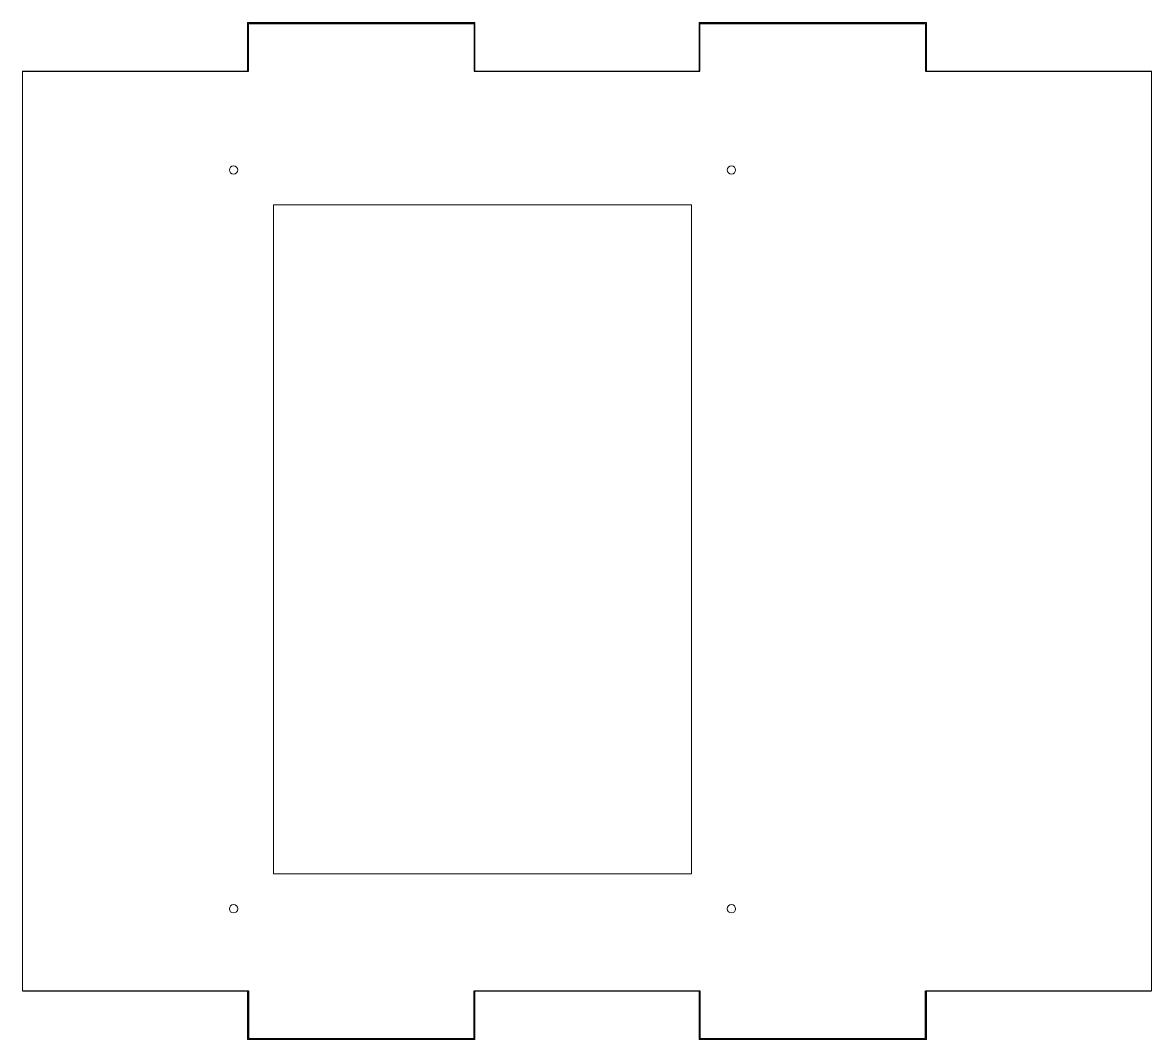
# Model space of a CAD drawing. Header units: millimetres. Extents: x 0 to 135, y 0 to 122.
import ezdxf

# ---------------------------------------------------------------- set-up
doc = ezdxf.new("R2010")
doc.units = ezdxf.units.MM

msp = doc.modelspace()

# ---------------------------------------------------------------- linework, layer by layer
at = {"color": 7, "linetype": 'Continuous', "lineweight": 15}
for p, q in [((26.9, 121.8), (26.9, 116)), ((54.1, 121.8), (26.9, 121.8)), ((54.1, 116), (54.1, 121.8)), ((108.1, 121.8), (80.9, 121.8)), ((80.9, 121.8), (80.9, 116)), ((108.1, 116), (108.1, 121.8)), ((0, 116), (0, 6)), ((26.9, 116), (0, 116)), ((80.9, 116), (54.1, 116)), ((135, 116), (108.1, 116)), ((135, 6), (135, 116)), ((80, 100), (30, 100)), ((30, 100), (30, 20)), ((80, 20), (80, 100)), ((30, 20), (80, 20)), ((0, 6), (26.9, 6)), ((26.9, 6), (26.9, 0.2)), ((54.1, 6), (80.9, 6)), ((54.1, 0.2), (54.1, 6)), ((80.9, 6), (80.9, 0.2)), ((108.1, 0.2), (108.1, 6)), ((108.1, 6), (135, 6)), ((26.9, 0.2), (54.1, 0.2)), ((80.9, 0.2), (108.1, 0.2))]:
    msp.add_line(p, q, dxfattribs=at)
at = {"color": 7, "linetype": 'Continuous'}
for p, q in [((27, 116), (27, 121.7)), ((27, 121.7), (54, 121.7)), ((54, 121.7), (54, 116)), ((81, 116), (81, 121.7)), ((81, 121.7), (108, 121.7)), ((108, 121.7), (108, 116)), ((0, 116), (27, 116)), ((54, 116), (81, 116)), ((108, 116), (135, 116)), ((0, 6), (27, 6)), ((27, 6), (27, 0.3)), ((54, 6), (81, 6)), ((54, 0.3), (54, 6)), ((81, 6), (81, 0.3)), ((108, 6), (135, 6)), ((108, 0.3), (108, 6)), ((27, 0.3), (54, 0.3)), ((81, 0.3), (108, 0.3))]:
    msp.add_line(p, q, dxfattribs=at)
at = {"color": 7, "linetype": 'Continuous', "lineweight": 15}
for centre in [(25.23, 104.17), (84.77, 104.17), (25.23, 15.83), (84.77, 15.83)]:
    msp.add_circle(centre, 0.5, dxfattribs=at)

doc.saveas('drawing.dxf')
